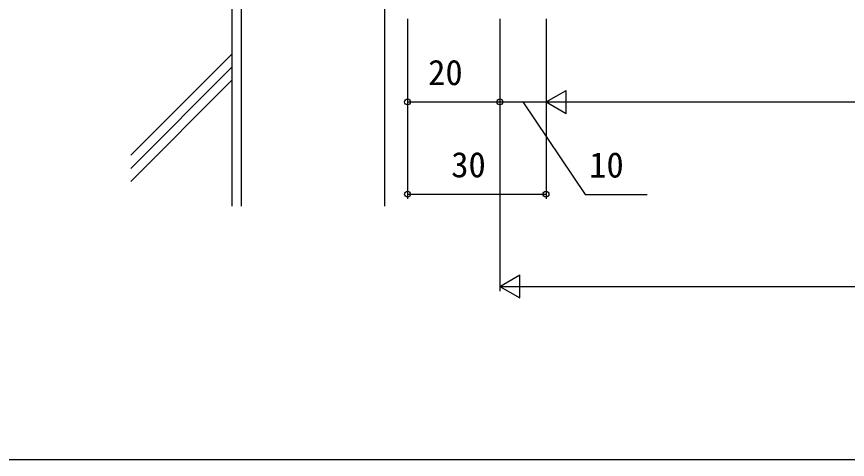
# Model space of a CAD drawing. Units: millimetres, scale not verified. Extents: x -437 to 438, y -281 to 279.
# Drawn here: x -122.5 to 57.5, y -281.2 to -185.2 of the extents above; entities that cross this region are included whole.
import ezdxf
from ezdxf.enums import TextEntityAlignment as Align

# ---------------------------------------------------------------- set-up
doc = ezdxf.new("R2010")
doc.units = ezdxf.units.MM
doc.header["$LTSCALE"] = 2
for name, color, linetype in [('0-7_YKK_D', 6, 'Continuous'), ('0-8_YKK_ZWAK', 7, 'Continuous'), ('0-9_YSS_K', 3, 'Continuous')]:
    doc.layers.add(name, color=color, linetype=linetype)
doc.styles.add('ＭＳ ゴシック', font='')
doc.styles.get('ＭＳ ゴシック').set_extended_font_data('MS Gothic')

msp = doc.modelspace()

# ---------------------------------------------------------------- linework, layer by layer
at = {"layer": '0-7_YKK_D'}
for p, q in [((-37.8, -185.7), (-37.8, -204.7)), ((-37.8, -185.7), (-37.8, -224.7)), ((-17.8, -185.7), (-17.8, -244.7)), ((-17.8, -185.7), (-17.8, -204.7)), ((-17.8, -185.7), (-17.8, -204.7)), ((-7.8, -185.7), (-7.8, -204.7)), ((-7.8, -185.7), (-7.8, -204.7)), ((-7.8, -185.7), (-7.8, -224.7)), ((-7.8, -203.7), (-3.47, -201.2)), ((-3.47, -206.2), (-3.47, -201.2)), ((-37.8, -203.7), (-17.8, -203.7)), ((-17.8, -203.7), (-7.8, -203.7)), ((-7.8, -203.7), (-3.47, -206.2)), ((-7.8, -203.7), (0.86, -203.7)), ((-2.8, -203.7), (308.2, -203.7)), ((-37.8, -223.7), (-7.8, -223.7)), ((-17.8, -243.7), (-13.47, -241.2)), ((-13.47, -246.2), (-13.47, -241.2)), ((-17.8, -243.7), (-13.47, -246.2)), ((-17.8, -243.7), (-9.14, -243.7)), ((-12.8, -243.7), (328.2, -243.7))]:
    msp.add_line(p, q, dxfattribs=at)
msp.add_lwpolyline([(-12.8, -203.7), (0.708, -223.745), (14.083, -223.745)], dxfattribs=at)
for centre in [(-37.8, -203.7), (-17.8, -203.7), (-17.8, -203.7), (-37.8, -223.7), (-7.8, -223.7)]:
    msp.add_circle(centre, 0.637, dxfattribs=at)
at = {"layer": '0-8_YKK_ZWAK'}
msp.add_lwpolyline([(-436.8, -281.2), (438.2, -281.2), (438.2, 243.8)], dxfattribs=at)
at = {"layer": '0-9_YSS_K'}
for p, q in [((-75.8, -226.289), (-75.8, -126.1)), ((-42.8, -181.1), (-42.8, -226.289)), ((-75.8, -193.272), (-97.8, -215.272)), ((-75.8, -196.1), (-97.8, -218.1)), ((-75.8, -198.928), (-97.8, -220.928))]:
    msp.add_line(p, q, dxfattribs=at)
msp.add_lwpolyline([(-73.8, -226.289), (-73.8, -124.1), (-97.8, -124.1)], dxfattribs=at)

# ---------------------------------------------------------------- texts
at = {"layer": '0-7_YKK_D', "style": 'ＭＳ ゴシック'}
for s, p in [('20', (-33.34, -201.7)), ('30', (-28.34, -221.7)), ('10', (1.558, -221.745))]:
    msp.add_text(s, height=5.499, dxfattribs=at).set_placement(p, align=Align.BOTTOM_LEFT)

doc.saveas('drawing.dxf')
